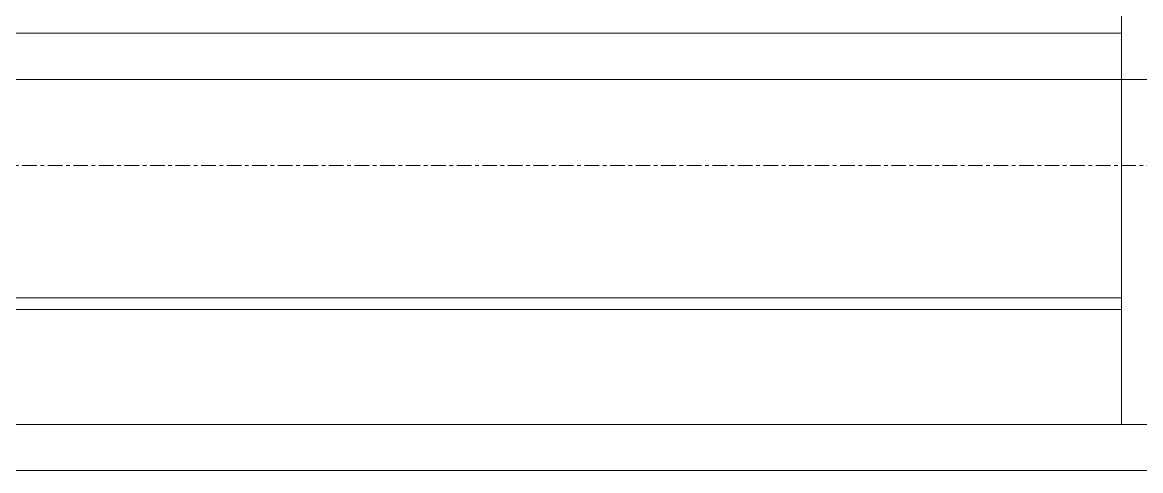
# Model space of a CAD drawing. Header units: millimetres. Extents: x 5357 to 201988, y -16345 to 109895.
# Drawn here: x 59197 to 60169, y 53272 to 53661 of the extents above; entities that cross this region are included whole.
import ezdxf

# ---------------------------------------------------------------- set-up
doc = ezdxf.new("R2010")
doc.units = ezdxf.units.MM
doc.linetypes.add('Grid Line', pattern=[22.225, 12.7, -3.175, 3.175, -3.175])
for name, color, linetype, lineweight in [('0-1', 7, 'Continuous', 5), ('A-DETL-THIN', 151, 'Continuous', 9), ('A-WALL', 113, 'Continuous', 9), ('G-IMPT', 8, 'Continuous', 9), ('I-WALL', 2, 'Continuous', 9), ('L-SITE-WALL-1', 10, 'Continuous', 9), ('M-EQPM', 50, 'Continuous', 9), ('S-GRID-1', 1, 'Grid Line', 9)]:
    doc.layers.add(name, color=color, linetype=linetype, lineweight=lineweight)

# ---------------------------------------------------------------- blocks, each defined once
blk = doc.blocks.new('NCV_TKTC_KET CAU_rvt-1-TKCS_MB SÂN ĐƯỜNG NỘI BỘ')
at = {"layer": 'L-SITE-WALL-1'}
for p, q in [((54662.64, 53611.94), (60152.49, 53611.94)), ((60252.49, 53311.94), (54666.64, 53311.94))]:
    blk.add_line(p, q, dxfattribs=at)
blk = doc.blocks.new('TKTC_NAP THAM BE NUOC NGAM_260130 - TKTC_XREF_260130_NAP THAM BE NUOC NGAM_dwg-4013458-TKCS_MB SÂN ĐƯỜNG NỘI BỘ')
at = {"layer": 'G-IMPT'}
for p, q in [((-142509.1, 149189.67), (-148499.03, 149189.67)), ((-142509.1, 149189.67), (-148499.03, 149189.67)), ((-142709.17, 148889.67), (-148499.03, 148889.67))]:
    blk.add_line(p, q, dxfattribs=at)
blk = doc.blocks.new('TKTC_NAP THAM BE NUOC NGAM_260130 - NẮP THĂM BỂ NƯỚC NGẦM-2336355-TKCS_MB SÂN ĐƯỜNG NỘI BỘ')
blk.add_blockref('TKTC_NAP THAM BE NUOC NGAM_260130 - TKTC_XREF_260130_NAP THAM BE NUOC NGAM_dwg-4013458-TKCS_MB SÂN ĐƯỜNG NỘI BỘ', (150009.03, -139814.67))

msp = doc.modelspace()

# ---------------------------------------------------------------- linework, layer by layer
at = {"layer": 'A-DETL-THIN'}
for p, q in [((54652.56, 53311.94), (60452.49, 53311.94)), ((60452.49, 53311.94), (54652.56, 53311.94))]:
    msp.add_line(p, q, dxfattribs=at)
at = {"layer": 'A-WALL'}
for p, q in [((60152.49, 53311.94), (60152.49, 55386.31)), ((54662.64, 53421.94), (60152.49, 53421.94)), ((54662.64, 53411.94), (60152.49, 53411.94)), ((60262.49, 53311.94), (54662.64, 53311.94))]:
    msp.add_line(p, q, dxfattribs=at)
at = {"layer": 'I-WALL'}
for p, q in [((54662.64, 53651.94), (60152.49, 53651.94)), ((60152.49, 53611.94), (54662.64, 53611.94)), ((60652.56, 53271.94), (53492.64, 53271.94))]:
    msp.add_line(p, q, dxfattribs=at)
at = {"layer": 'S-GRID-1'}
msp.add_line((131551.79, 53536.94), (29351.79, 53536.94), dxfattribs=at)

# ---------------------------------------------------------------- block references
at = {"layer": '0-1'}
msp.add_blockref('NCV_TKTC_KET CAU_rvt-1-TKCS_MB SÂN ĐƯỜNG NỘI BỘ', (0, 0), dxfattribs=at)
at = {"layer": 'M-EQPM'}
msp.add_blockref('TKTC_NAP THAM BE NUOC NGAM_260130 - NẮP THĂM BỂ NƯỚC NGẦM-2336355-TKCS_MB SÂN ĐƯỜNG NỘI BỘ', (53152.64, 44236.94), dxfattribs=at)

doc.saveas('drawing.dxf')
